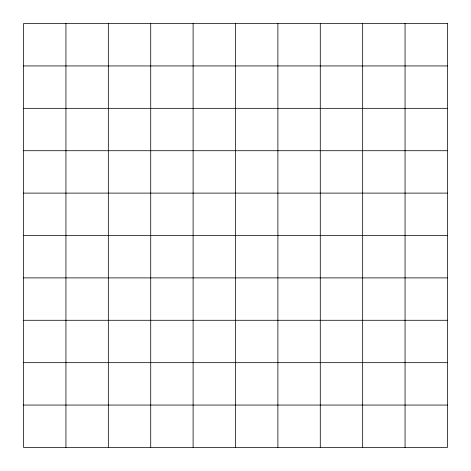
<?xml version="1.0" encoding="UTF-8"?>
<svg xmlns="http://www.w3.org/2000/svg" width="471" height="471" viewBox="0 0 471 471"><rect width="100%" height="100%" fill="white"/><g stroke="black" fill="none" stroke-linecap="round" stroke-linejoin="round"><path stroke-width="0.71" d="M23.55 65.94L447.45 65.94M23.55 108.33L447.45 108.33M23.55 150.72L447.45 150.72M23.55 193.11L447.45 193.11M23.55 235.5L447.45 235.5M23.55 277.89L447.45 277.89M23.55 320.28L447.45 320.28M23.55 362.67L447.45 362.67M23.55 405.06L447.45 405.06M405.06 23.55L405.06 447.45M362.67 23.55L362.67 447.45M320.28 23.55L320.28 447.45M277.89 23.55L277.89 447.45M235.5 23.55L235.5 447.45M193.11 23.55L193.11 447.45M150.72 23.55L150.72 447.45M108.33 23.55L108.33 447.45M65.94 23.55L65.94 447.45M447.45 23.55L23.55 23.55L23.55 447.45L447.45 447.45L447.45 23.55"/></g></svg>
